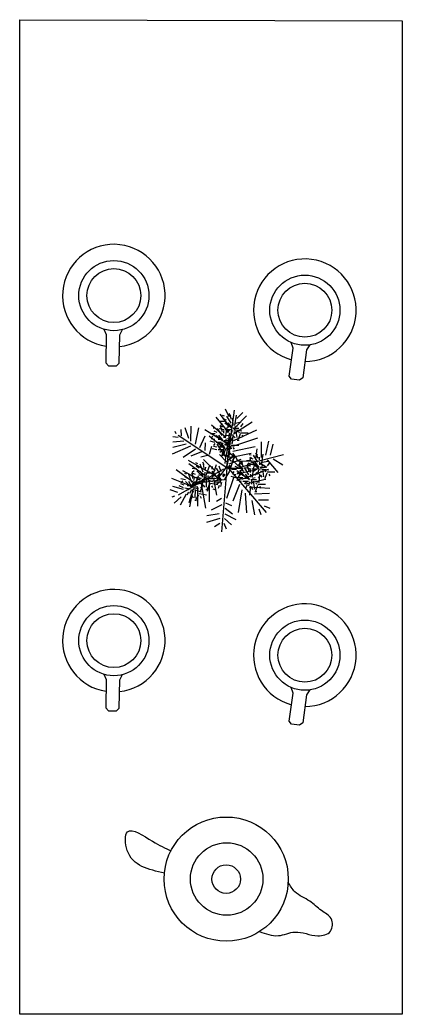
# Model space of a CAD drawing. Header units: millimetres. Extents: x 10088 to 21623, y -4423 to -852.
# Drawn here: x 12230.2 to 12282.8, y -3825.1 to -3688.2 of the extents above; entities that cross this region are included whole.
import ezdxf

# ---------------------------------------------------------------- set-up
doc = ezdxf.new("R2010")
doc.units = ezdxf.units.MM
for name, color, linetype in [('001', 1, 'Continuous'), ('LAYER4', 3, 'Continuous'), ('TEFRIS', 11, 'Continuous')]:
    doc.layers.add(name, color=color, linetype=linetype)

# ---------------------------------------------------------------- blocks, each defined once
blk = doc.blocks.new('qwerty')
at = {"layer": '001', "color": 52, "linetype": 'ByBlock', "true_color": 0xc8c92d}
for p, q in [((12267.72, -3742.76), (12267.44, -3742.7)), ((12267.99, -3743.31), (12267.55, -3743.14)), ((12268.65, -3743.75), (12268.05, -3742.76)), ((12268.38, -3742.43), (12268.65, -3743.2)), ((12268.6, -3742.76), (12268.38, -3742.43)), ((12268.87, -3743.42), (12268.87, -3743.03)), ((12269.15, -3744.08), (12269.37, -3742.65)), ((12266.45, -3744.46), (12266.18, -3744.41)), ((12267.39, -3745.45), (12266.78, -3744.46)), ((12267.66, -3744.68), (12267, -3744.52)), ((12267.72, -3743.53), (12267.06, -3743.53)), ((12267.33, -3744.46), (12267.11, -3744.13)), ((12267.11, -3744.13), (12267.39, -3744.9)), ((12267.39, -3743.8), (12267.17, -3744.08)), ((12267.66, -3744.3), (12267.17, -3744.19)), ((12267.61, -3745.12), (12267.61, -3744.74)), ((12268.76, -3744.46), (12267.77, -3743.75)), ((12268.6, -3744.68), (12267.83, -3744.68)), ((12267.88, -3745.78), (12268.1, -3744.35)), ((12268.43, -3744.74), (12268.05, -3745.01)), ((12268.32, -3744.3), (12268.1, -3744.3)), ((12268.76, -3744.35), (12268.21, -3743.69)), ((12268.76, -3744.74), (12268.6, -3745.29)), ((12268.93, -3744.08), (12268.93, -3743.69)), ((12268.93, -3744.41), (12269.7, -3744.41)), ((12269.09, -3744.74), (12269.09, -3744.35)), ((12269.15, -3744.24), (12269.53, -3744.13)), ((12269.26, -3743.75), (12270.02, -3743.58)), ((12269.26, -3744.63), (12269.42, -3745.73)), ((12269.42, -3744.68), (12270.13, -3744.79)), ((12269.97, -3744.24), (12270.3, -3743.8)), ((12266.45, -3745.23), (12265.79, -3745.23)), ((12266.12, -3745.51), (12265.9, -3745.78)), ((12266.4, -3746), (12265.9, -3745.89)), ((12266.73, -3745.01), (12266.29, -3744.85)), ((12267.5, -3746.17), (12266.51, -3745.45)), ((12267.06, -3746), (12266.84, -3746)), ((12267.5, -3746.06), (12266.95, -3745.4)), ((12267.66, -3745.78), (12267.66, -3745.4)), ((12267.66, -3746.11), (12268.43, -3746.11)), ((12267.83, -3746.44), (12267.83, -3746.06)), ((12267.88, -3745.95), (12268.27, -3745.84)), ((12267.99, -3745.45), (12268.76, -3745.29)), ((12268.17, -3746.83), (12268.39, -3745.4)), ((12268.43, -3745.12), (12268.27, -3745.56)), ((12268.27, -3746.55), (12268.43, -3746)), ((12268.43, -3746), (12268.38, -3745.67)), ((12268.38, -3745.67), (12268.71, -3746)), ((12268.71, -3746), (12268.38, -3746.44)), ((12268.71, -3745.95), (12269.04, -3745.51)), ((12268.87, -3745.34), (12268.76, -3746.55)), ((12268.98, -3745.51), (12269.2, -3745.78)), ((12269.04, -3744.9), (12269.04, -3745.07)), ((12269.48, -3746.06), (12269.75, -3746.06)), ((12269.86, -3745.23), (12269.59, -3746)), ((12269.64, -3744.9), (12269.75, -3745.07)), ((12270.13, -3745.4), (12270.3, -3745.62)), ((12266.4, -3746.38), (12265.74, -3746.22)), ((12266.69, -3747.43), (12266.03, -3747.27)), ((12266.41, -3746.55), (12266.19, -3746.83)), ((12266.69, -3747.05), (12266.19, -3746.94)), ((12267.33, -3746.38), (12266.56, -3746.38)), ((12267.17, -3746.44), (12266.78, -3746.71)), ((12267.79, -3747.21), (12266.8, -3746.5)), ((12267.62, -3747.43), (12266.85, -3747.43)), ((12267.17, -3746.82), (12267, -3747.26)), ((12267.46, -3747.49), (12267.07, -3747.76)), ((12267.35, -3747.05), (12267.13, -3747.05)), ((12267.79, -3747.1), (12267.24, -3746.44)), ((12267.5, -3746.44), (12267.33, -3746.99)), ((12267.61, -3747.04), (12267.5, -3748.25)), ((12267.79, -3747.49), (12267.62, -3748.04)), ((12267.72, -3747.21), (12267.94, -3747.48)), ((12267.77, -3746.6), (12267.77, -3746.77)), ((12267.95, -3746.83), (12267.95, -3746.44)), ((12267.95, -3747.16), (12268.72, -3747.16)), ((12268.1, -3747.7), (12268.16, -3747.26)), ((12268.12, -3747.49), (12268.12, -3747.1)), ((12268.16, -3746.38), (12268.87, -3746.49)), ((12268.16, -3747.15), (12268.27, -3746.55)), ((12268.16, -3747.26), (12268.16, -3747.15)), ((12268.17, -3746.99), (12268.56, -3746.88)), ((12268.6, -3746.93), (12268.32, -3747.7)), ((12268.38, -3746.6), (12268.49, -3746.77)), ((12268.65, -3746.77), (12269.7, -3746.77)), ((12268.87, -3747.1), (12269.04, -3747.32)), ((12267.46, -3747.87), (12267.29, -3748.31)), ((12267.9, -3748.09), (12267.79, -3749.3)), ((12268.21, -3747.76), (12268.49, -3747.76)), ((12271.4, -3748.14), (12271.12, -3748.09)), ((12271.67, -3748.69), (12271.23, -3748.53)), ((12272.33, -3749.13), (12271.73, -3748.14)), ((12272.28, -3748.14), (12272.06, -3747.81)), ((12272.06, -3747.81), (12272.33, -3748.58)), ((12272.55, -3748.8), (12272.55, -3748.42)), ((12272.83, -3749.46), (12273.05, -3748.03)), ((12263.91, -3750.08), (12263.26, -3749.96)), ((12264.05, -3749.33), (12263.79, -3749.22)), ((12264.22, -3749.92), (12263.82, -3749.68)), ((12264.79, -3750.47), (12264.38, -3749.39)), ((12264.76, -3749.13), (12264.89, -3749.93)), ((12264.92, -3749.49), (12264.76, -3749.13)), ((12265.07, -3750.19), (12265.14, -3749.81)), ((12265.21, -3750.89), (12265.69, -3749.52)), ((12266.01, -3750.09), (12266.09, -3749.71)), ((12266.16, -3750.79), (12266.64, -3749.43)), ((12267.22, -3750.93), (12266.62, -3749.94)), ((12266.95, -3749.61), (12267.22, -3750.38)), ((12269.36, -3750.1), (12268.7, -3750.1)), ((12269.63, -3749.88), (12269.19, -3749.72)), ((12270.4, -3750.93), (12269.85, -3750.27)), ((12270.13, -3749.85), (12269.86, -3749.79)), ((12270.41, -3750.4), (12269.97, -3750.23)), ((12271.07, -3750.84), (12270.46, -3749.85)), ((12271.34, -3750.07), (12270.68, -3749.9)), ((12271.4, -3748.91), (12270.74, -3748.91)), ((12270.79, -3749.52), (12271.07, -3750.29)), ((12271.01, -3749.85), (12270.79, -3749.52)), ((12271.07, -3749.19), (12270.85, -3749.46)), ((12271.34, -3749.68), (12270.85, -3749.57)), ((12271.95, -3749.52), (12271.29, -3749.41)), ((12271.29, -3750.51), (12271.29, -3750.12)), ((12272.44, -3749.85), (12271.45, -3749.13)), ((12272.28, -3750.07), (12271.51, -3750.07)), ((12271.56, -3751.16), (12271.78, -3749.74)), ((12272.11, -3750.12), (12271.73, -3750.4)), ((12272, -3749.68), (12271.78, -3749.68)), ((12272.44, -3749.74), (12271.89, -3749.08)), ((12271.95, -3748.97), (12271.95, -3749.52)), ((12272.44, -3750.12), (12272.28, -3750.67)), ((12272.61, -3749.46), (12272.61, -3749.08)), ((12272.61, -3749.79), (12273.38, -3749.79)), ((12272.77, -3750.12), (12272.77, -3749.74)), ((12272.83, -3749.63), (12273.21, -3749.52)), ((12272.94, -3749.13), (12273.71, -3748.97)), ((12272.94, -3750.01), (12273.1, -3751.11)), ((12273.1, -3750.07), (12273.82, -3750.18)), ((12273.65, -3749.63), (12273.98, -3749.19)), ((12262.35, -3751.53), (12261.71, -3751.4)), ((12262.5, -3750.77), (12262.24, -3750.66)), ((12262.67, -3751.36), (12262.26, -3751.12)), ((12263.23, -3751.91), (12262.82, -3750.83)), ((12263.64, -3751.21), (12263.03, -3750.92)), ((12263.36, -3750.93), (12263.21, -3750.57)), ((12263.21, -3750.57), (12263.33, -3751.37)), ((12263.72, -3750.83), (12263.25, -3750.63)), ((12263.54, -3750.29), (12263.27, -3750.52)), ((12263.51, -3751.63), (12263.58, -3751.25)), ((12263.66, -3752.33), (12264.14, -3750.97)), ((12264.56, -3751.38), (12263.81, -3751.24)), ((12264.77, -3751.19), (12263.92, -3750.31)), ((12264.39, -3751.4), (12263.96, -3751.6)), ((12264.14, -3751.82), (12265.02, -3751.45)), ((12264.36, -3750.95), (12264.15, -3750.91)), ((12264.79, -3751.09), (12264.37, -3750.34)), ((12264.71, -3751.46), (12264.45, -3751.97)), ((12264.61, -3752.23), (12265.09, -3750.87)), ((12264.94, -3751.17), (12265.69, -3751.31)), ((12265, -3750.85), (12265.07, -3750.47)), ((12265.04, -3751.53), (12265.11, -3751.15)), ((12265.18, -3751.05), (12265.58, -3751.01)), ((12265.22, -3751.45), (12265.18, -3752.56)), ((12265.37, -3751.53), (12266.06, -3751.77)), ((12265.38, -3750.58), (12266.17, -3750.56)), ((12266.56, -3751.14), (12265.57, -3750.42)), ((12266.39, -3751.36), (12265.62, -3751.36)), ((12265.99, -3751.2), (12266.4, -3750.83)), ((12266.56, -3751.03), (12266.01, -3750.37)), ((12266.27, -3751.36), (12266.83, -3751.26)), ((12267.33, -3751.65), (12266.34, -3750.93)), ((12266.89, -3751.48), (12266.67, -3751.48)), ((12267.33, -3751.54), (12266.78, -3750.88)), ((12266.83, -3751.26), (12266.99, -3751.14)), ((12269.3, -3751.26), (12268.64, -3751.09)), ((12269.03, -3750.38), (12268.81, -3750.65)), ((12269.3, -3750.87), (12268.81, -3750.76)), ((12270.4, -3751.04), (12269.41, -3750.32)), ((12270.08, -3751.77), (12269.42, -3751.6)), ((12270.24, -3751.26), (12269.47, -3751.26)), ((12270.13, -3750.62), (12269.48, -3750.62)), ((12269.81, -3750.89), (12269.59, -3751.16)), ((12270.08, -3751.38), (12269.59, -3751.27)), ((12270.07, -3751.31), (12269.69, -3751.59)), ((12269.96, -3750.87), (12269.74, -3750.87)), ((12271.18, -3751.55), (12270.19, -3750.84)), ((12270.74, -3751.38), (12270.52, -3751.38)), ((12271.18, -3751.44), (12270.63, -3750.78)), ((12271.34, -3751.16), (12271.34, -3750.78)), ((12271.34, -3751.49), (12272.11, -3751.49)), ((12271.51, -3751.82), (12271.51, -3751.44)), ((12271.56, -3751.33), (12271.95, -3751.22)), ((12271.67, -3750.84), (12272.44, -3750.67)), ((12272.11, -3750.51), (12271.95, -3750.94)), ((12272.39, -3751.33), (12272.72, -3750.89)), ((12272.55, -3750.73), (12272.44, -3751.93)), ((12272.66, -3750.89), (12272.88, -3751.16)), ((12272.72, -3750.29), (12272.72, -3750.45)), ((12273.16, -3751.44), (12273.43, -3751.44)), ((12273.54, -3750.62), (12273.27, -3751.38)), ((12273.32, -3750.29), (12273.43, -3750.45)), ((12273.6, -3750.45), (12274.64, -3750.45)), ((12273.82, -3750.78), (12273.98, -3751)), ((12262.09, -3752.65), (12261.47, -3752.37)), ((12262.16, -3752.27), (12261.69, -3752.07)), ((12261.98, -3751.73), (12261.71, -3751.96)), ((12263.01, -3752.82), (12262.25, -3752.68)), ((12263.21, -3752.64), (12262.37, -3751.75)), ((12262.83, -3752.85), (12262.41, -3753.04)), ((12262.81, -3752.39), (12262.59, -3752.35)), ((12263.23, -3752.53), (12262.81, -3751.78)), ((12263.16, -3752.91), (12262.9, -3753.42)), ((12263.15, -3752.48), (12263.54, -3751.82)), ((12264.2, -3751.88), (12263.15, -3752.48)), ((12263.38, -3752.61), (12264.14, -3752.75)), ((12263.44, -3752.29), (12263.51, -3751.91)), ((12263.48, -3752.97), (12263.55, -3752.59)), ((12263.54, -3751.82), (12264.14, -3751.82)), ((12263.67, -3752.89), (12263.62, -3754)), ((12263.63, -3752.49), (12264.03, -3752.45)), ((12263.82, -3752.97), (12264.5, -3753.21)), ((12263.83, -3752.03), (12264.61, -3752)), ((12264.32, -3751.78), (12264.08, -3752.18)), ((12264.8, -3751.93), (12264.2, -3751.88)), ((12264.71, -3752.08), (12264.38, -3753.25)), ((12264.44, -3752.64), (12264.84, -3752.27)), ((12264.79, -3752.26), (12264.95, -3752.57)), ((12264.95, -3751.68), (12264.92, -3751.84)), ((12265.17, -3752.89), (12265.44, -3752.94)), ((12265.7, -3752.15), (12265.29, -3752.86)), ((12265.66, -3751.98), (12265.33, -3753.15)), ((12265.55, -3751.79), (12265.63, -3751.97)), ((12265.79, -3752), (12266.82, -3752.19)), ((12265.94, -3752.37), (12266.07, -3752.61)), ((12266.12, -3752.8), (12266.39, -3752.85)), ((12267.17, -3751.87), (12266.4, -3751.87)), ((12267, -3751.92), (12266.62, -3752.2)), ((12267, -3752.31), (12266.84, -3752.75)), ((12267.33, -3751.92), (12267.17, -3752.47)), ((12271.01, -3751.77), (12270.24, -3751.77)), ((12270.85, -3751.82), (12270.46, -3752.1)), ((12270.85, -3752.21), (12270.68, -3752.65)), ((12271.18, -3751.82), (12271.01, -3752.37)), ((12271.29, -3752.43), (12271.18, -3753.64)), ((12271.4, -3752.59), (12271.62, -3752.87)), ((12271.45, -3751.99), (12271.45, -3752.15)), ((12271.67, -3751.71), (12271.84, -3752.81)), ((12271.84, -3751.77), (12272.55, -3751.88)), ((12272.28, -3752.32), (12272, -3753.09)), ((12272.06, -3751.99), (12272.17, -3752.15)), ((12272.33, -3752.15), (12273.38, -3752.15)), ((12272.55, -3752.48), (12272.72, -3752.7)), ((12262.76, -3753.22), (12262.52, -3753.62)), ((12263.16, -3753.52), (12262.82, -3754.69)), ((12263.23, -3753.7), (12263.4, -3754.01)), ((12263.4, -3753.12), (12263.37, -3753.28)), ((12263.62, -3754.33), (12263.89, -3754.38)), ((12264.15, -3753.59), (12263.74, -3754.3)), ((12263.99, -3753.23), (12264.07, -3753.41)), ((12264.23, -3753.44), (12265.26, -3753.63)), ((12264.39, -3753.81), (12264.51, -3754.05)), ((12271.89, -3753.14), (12272.17, -3753.14))]:
    blk.add_line(p, q, dxfattribs=at)
at = {"layer": '001', "color": 8, "linetype": 'ByBlock'}
for p, q in [((12269.91, -3745.07), (12270.96, -3745.07)), ((12267.99, -3746.33), (12268.16, -3747.43)), ((12268.38, -3746.44), (12268.38, -3747.43)), ((12268.38, -3747.43), (12268.43, -3747.81)), ((12268.01, -3748.25), (12268.23, -3748.53)), ((12268.06, -3747.65), (12268.06, -3747.82)), ((12268.87, -3748.97), (12268.93, -3748.75)), ((12268.93, -3748.75), (12269.2, -3748.36)), ((12270.29, -3750.32), (12269.69, -3749.34)), ((12271.29, -3749.41), (12269.86, -3749.85)), ((12270.02, -3749.01), (12270.29, -3749.77))]:
    blk.add_line(p, q, dxfattribs=at)
at = {"layer": '001', "color": 114, "linetype": 'ByBlock', "true_color": 0x139b48}
for p, q in [((12267.94, -3748.14), (12268.1, -3747.7)), ((12268.65, -3748.58), (12267.94, -3748.14)), ((12268.16, -3749.41), (12268.27, -3748.75)), ((12268.27, -3748.75), (12268.43, -3748.64)), ((12269.04, -3748.36), (12268.38, -3750.45)), ((12268.43, -3747.81), (12268.82, -3748.14)), ((12268.71, -3748.36), (12268.43, -3748.64)), ((12268.43, -3748.64), (12268.76, -3748.42)), ((12268.43, -3748.64), (12268.49, -3748.86)), ((12268.49, -3748.86), (12268.87, -3748.97)), ((12268.93, -3748.14), (12268.65, -3748.58)), ((12268.98, -3748.2), (12268.76, -3748.25)), ((12268.82, -3747.87), (12269.31, -3748.53)), ((12269.42, -3749.41), (12268.87, -3748.86)), ((12269.2, -3748.36), (12268.98, -3748.2)), ((12269.31, -3748.53), (12269.53, -3748.91)), ((12267.44, -3750.56), (12267.77, -3750.12)), ((12267.77, -3750.12), (12267.94, -3749.85)), ((12267.94, -3749.85), (12268.16, -3749.41)), ((12269.86, -3749.85), (12269.42, -3749.41)), ((12269.53, -3748.91), (12271.95, -3748.97)), ((12265.02, -3751.45), (12266.27, -3751.36)), ((12267.66, -3751.54), (12266.07, -3751.71)), ((12266.99, -3751.14), (12267.44, -3750.56)), ((12268.38, -3750.45), (12267.66, -3751.54)), ((12266.07, -3751.71), (12264.8, -3751.93))]:
    blk.add_line(p, q, dxfattribs=at)
at = {"layer": '001', "color": 114, "linetype": 'ByBlock', "true_color": 0x139b48, "extrusion": (0, 0, -1)}
for centre, major_axis, ratio in [((12268.34, -3748.06), (0.089, 0.149), 0.618485), ((12268.35, -3748.02), (-0.08, -0.114), 0.711049), ((12268.39, -3749.74), (0.089, 0.149), 0.618485), ((12268.4, -3749.71), (-0.08, -0.114), 0.711049), ((12269.99, -3749.22), (0.194, -0.045), 0.711049), ((12269.98, -3749.21), (0.136, -0.031), 0.711049), ((12267.59, -3750.9), (-0.08, -0.114), 0.711049), ((12267.62, -3750.93), (-0.119, -0.119), 0.637314)]:
    blk.add_ellipse(centre, major_axis=major_axis, ratio=ratio, dxfattribs=at)
at = {"layer": 'LAYER4', "color": 116, "true_color": 0x136734}
for p, q in [((12268.38, -3742.85), (12267.86, -3741.82)), ((12268.03, -3749.7), (12269.08, -3741.94)), ((12268.31, -3745.03), (12266.57, -3742.92)), ((12268.31, -3744.08), (12267.15, -3742.52)), ((12269.21, -3744.33), (12270.76, -3742.71)), ((12269.41, -3743.1), (12270.24, -3742.27)), ((12261.81, -3745.49), (12261.75, -3744.62)), ((12262.81, -3745.84), (12262.33, -3744.39)), ((12263.1, -3746.2), (12263.14, -3744.16)), ((12263.75, -3746.61), (12264.2, -3744.39)), ((12268, -3746.51), (12265.03, -3744.64)), ((12267.86, -3745.68), (12265.93, -3744)), ((12268.96, -3745.22), (12271.53, -3743.56)), ((12269.02, -3746.13), (12272.18, -3744.64)), ((12261.34, -3745.72), (12260.59, -3745.62)), ((12261.05, -3745.2), (12260.94, -3744.91)), ((12268.05, -3749.87), (12261.34, -3745.43)), ((12264.33, -3747.07), (12265.07, -3745.49)), ((12267.86, -3747.36), (12265.61, -3745.55)), ((12268.89, -3746.9), (12272.3, -3745.74)), ((12263.04, -3746.9), (12260.53, -3748)), ((12262.11, -3746.2), (12260.59, -3746.36)), ((12262.46, -3746.61), (12260.59, -3747.07)), ((12263.75, -3747.3), (12262.04, -3748.48)), ((12265.05, -3747.49), (12265.09, -3746.43)), ((12265.64, -3748.02), (12266, -3746.9)), ((12267.92, -3748.38), (12266.71, -3746.65)), ((12268.89, -3747.61), (12271.93, -3746.96)), ((12272.03, -3748.71), (12272.2, -3747.26)), ((12272.84, -3748.48), (12272.84, -3746.32)), ((12273.42, -3748.13), (12273.84, -3746.2)), ((12274.06, -3748.13), (12274.42, -3746.61)), ((12265.8, -3750.64), (12262.77, -3748.9)), ((12264.56, -3747.71), (12263.1, -3748.29)), ((12265.37, -3748.21), (12264.47, -3748.44)), ((12266.42, -3750.29), (12264.82, -3748.75)), ((12268, -3749.08), (12267.03, -3748.07)), ((12268.38, -3749.35), (12270, -3748.71)), ((12268.71, -3748.44), (12271.41, -3747.86)), ((12271.03, -3749.29), (12275.87, -3748.07)), ((12271.2, -3748.94), (12271.39, -3748.36)), ((12273.61, -3748.81), (12275.06, -3750.52)), ((12274.42, -3748.65), (12275.77, -3749.46)), ((12263.62, -3752.05), (12261.05, -3750.18)), ((12267.59, -3750.08), (12261.36, -3753.65)), ((12265.03, -3750.95), (12262.83, -3749.35)), ((12268.05, -3749.87), (12267.3, -3758.68)), ((12268.03, -3749.7), (12273.47, -3756.06)), ((12268.65, -3749.93), (12270.31, -3749.93)), ((12269.41, -3750.7), (12271.99, -3750.18)), ((12270.12, -3751.47), (12273.79, -3750.06)), ((12271.68, -3749.35), (12272.55, -3750.1)), ((12272.49, -3749.17), (12273.55, -3749.81)), ((12262.98, -3752.36), (12260.47, -3751.35)), ((12264.39, -3751.6), (12262, -3750.31)), ((12266.2, -3751.35), (12266.63, -3753.65)), ((12266.9, -3750.76), (12267.21, -3752.05)), ((12268.96, -3751.28), (12268, -3754.11)), ((12270.64, -3752.11), (12273.34, -3751.47)), ((12261.3, -3753.28), (12260.26, -3752.94)), ((12262.06, -3752.88), (12260.59, -3752.45)), ((12263.35, -3752.82), (12262.92, -3755.27)), ((12263.99, -3752.57), (12263.99, -3755.15)), ((12264.51, -3752.11), (12265.1, -3755.46)), ((12265.61, -3751.72), (12265.61, -3754.56)), ((12269.79, -3752.18), (12268.87, -3754.48)), ((12270.12, -3752.94), (12269.62, -3756.06)), ((12271.14, -3752.51), (12273.98, -3752.7)), ((12260.84, -3753.8), (12260.47, -3753.92)), ((12261.75, -3753.86), (12260.78, -3754.75)), ((12262.46, -3753.53), (12261.63, -3755.02)), ((12267.32, -3754.11), (12266.61, -3754.52)), ((12270.58, -3753.4), (12270.76, -3756.1)), ((12271.86, -3753.46), (12273.92, -3753.4)), ((12272.42, -3754.29), (12273.79, -3754.29)), ((12267.35, -3754.99), (12265.91, -3755.71)), ((12267.81, -3755.45), (12268.81, -3756.23)), ((12267.84, -3754.71), (12268.69, -3755.06)), ((12271.49, -3754.38), (12271.87, -3756.37)), ((12272.47, -3755.54), (12272.72, -3756.31)), ((12273.18, -3755.11), (12273.95, -3755.44)), ((12267.07, -3756.87), (12265.26, -3757.41)), ((12267.01, -3756.23), (12265.3, -3756.52)), ((12267.71, -3756.87), (12268.69, -3757.74)), ((12267.77, -3756.2), (12269.29, -3756.99)), ((12267.07, -3757.57), (12266.36, -3757.99)), ((12267.65, -3757.51), (12267.94, -3758.28))]:
    blk.add_line(p, q, dxfattribs=at)
at = {"layer": 'TEFRIS'}
for p, q in [((12239.55, -3825.09), (12239.55, -3688.22)), ((12239.55, -3688.22), (12292.18, -3688.34)), ((12292.18, -3688.34), (12292.18, -3825.09)), ((12251.09, -3730.8), (12251.45, -3731.55)), ((12253.3, -3731.59), (12253.69, -3730.85)), ((12251.45, -3731.55), (12251.37, -3735.45)), ((12253.22, -3735.49), (12253.3, -3731.59)), ((12276.65, -3737.27), (12277.16, -3733.41)), ((12277.16, -3733.41), (12276.89, -3732.62)), ((12279, -3733.65), (12278.49, -3737.52)), ((12279.47, -3732.96), (12279, -3733.65)), ((12251.37, -3735.45), (12251.73, -3735.83)), ((12251.73, -3735.83), (12252.85, -3735.85)), ((12252.85, -3735.85), (12253.22, -3735.49)), ((12276.97, -3737.69), (12276.65, -3737.27)), ((12278.07, -3737.84), (12276.97, -3737.69)), ((12278.49, -3737.52), (12278.07, -3737.84)), ((12251.09, -3778.29), (12251.45, -3779.04)), ((12253.3, -3779.08), (12253.69, -3778.35)), ((12251.45, -3779.04), (12251.37, -3782.94)), ((12253.22, -3782.98), (12253.3, -3779.08)), ((12277.16, -3780.9), (12276.89, -3780.12)), ((12276.65, -3784.77), (12277.16, -3780.9)), ((12279, -3781.15), (12278.49, -3785.01)), ((12279.47, -3780.46), (12279, -3781.15)), ((12251.37, -3782.94), (12251.73, -3783.32)), ((12252.85, -3783.35), (12253.22, -3782.98)), ((12251.73, -3783.32), (12252.85, -3783.35)), ((12276.97, -3785.19), (12276.65, -3784.77)), ((12278.07, -3785.33), (12276.97, -3785.19)), ((12278.49, -3785.01), (12278.07, -3785.33)), ((12292.18, -3825.09), (12239.55, -3825.09))]:
    blk.add_line(p, q, dxfattribs=at)
for centre, radius in [((12252.49, -3726.18), 4.83), ((12252.49, -3726.18), 3.71), ((12278.79, -3728.19), 4.83), ((12278.79, -3728.19), 3.71), ((12252.49, -3773.68), 4.83), ((12252.49, -3773.68), 3.71), ((12278.79, -3775.68), 4.83), ((12278.79, -3775.68), 3.71), ((12267.96, -3806.51), 8.55), ((12268.02, -3806.49), 4.99), ((12267.96, -3806.51), 1.97)]:
    blk.add_circle(centre, radius, dxfattribs=at)
for centre, start, end in [((12252.49, -3726.18), 276.3907, 261.2694), ((12278.79, -3728.19), 270.0071, 254.8858), ((12252.49, -3773.68), 276.3907, 261.2694), ((12278.79, -3775.68), 270.0071, 254.8858)]:
    blk.add_arc(centre, 7.06, start, end, dxfattribs=at)
for points in [[(12259.46, -3805.68), (12254.33, -3802.57), (12254.39, -3799.99), (12257.8, -3801.29), (12260.36, -3802.61)], [(12272.55, -3813.72), (12275.14, -3814.29), (12277.43, -3813.79), (12280.57, -3814.31), (12282.31, -3813.67), (12282.4, -3811.95), (12281.08, -3810.84), (12279.47, -3809.55), (12277.43, -3808.26), (12276.5, -3806.93)]]:
    blk.add_spline(points, degree=3, dxfattribs=at)

msp = doc.modelspace()

# ---------------------------------------------------------------- block references
msp.add_blockref('qwerty', (-9.39, 0))

doc.saveas('drawing.dxf')
